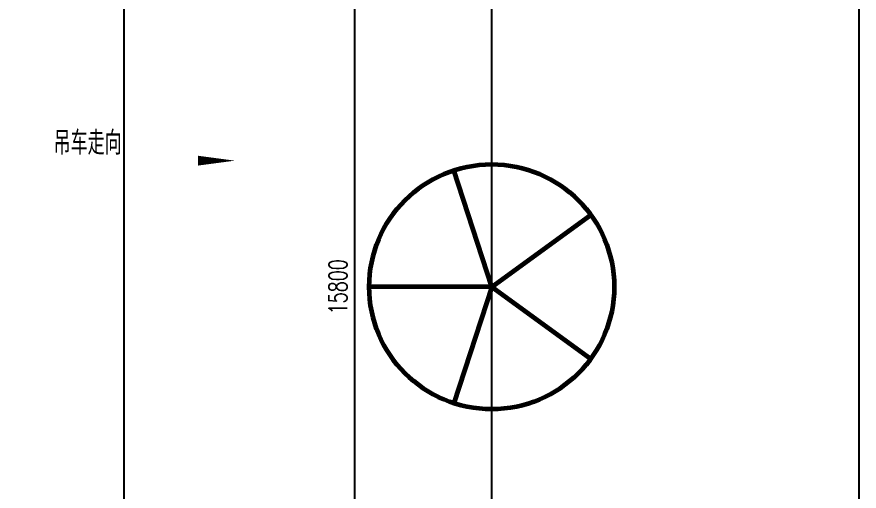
# Model space of a CAD drawing. Extents: x -954573 to 446329, y 489853 to 1226784.
# Drawn here: x -185485 to -164854, y 643315 to 654931 of the extents above; entities that cross this region are included whole.
import ezdxf

# ---------------------------------------------------------------- set-up
doc = ezdxf.new("R2010")
doc.units = 0
doc.header["$LTSCALE"] = 10
doc.header["$MEASUREMENT"] = 0
doc.linetypes.add('10平面$0$DOTE', pattern=[2.42, 2, -0.2, 0.02, -0.2])
doc.layers.get('Defpoints').update_dxf_attribs({"color": 210})
for name, color, linetype in [('10平面$0$A-AXIS-DOTE', 8, '10平面$0$DOTE'), ('10平面$0$A-HATCH-2', 8, 'Continuous'), ('10平面$0$A-LIN-V', 8, 'Continuous'), ('10平面$0$A-WINDOW', 8, 'Continuous'), ('10平面$0$AS-WALL', 8, 'Continuous'), ('10平面$0$PUB_TEXT', 8, 'Continuous'), ('10平面$0$建-箭头', 8, 'Continuous'), ('A-LIN-V', 9, 'Continuous')]:
    doc.layers.add(name, color=color, linetype=linetype)
doc.styles.add('10平面$0$_TCH_DIM_T3', font='SIMPLEX', dxfattribs={"width": 0.705882, "bigfont": 'GBCBIG'})
doc.styles.add('10平面$0$A-STANDARD', font='SIMPLEX', dxfattribs={"bigfont": 'GBCBIG'})
doc.dimstyles.new('10平面$0$_TCH_ARCH&&150', dxfattribs={"dimtxt": 446.25, "dimasz": 150, "dimexe": 150, "dimexo": 150, "dimgap": 189.375, "dimtad": 1, "dimdec": 0, "dimzin": 0, "dimdsep": 46, "dimtxsty": '10平面$0$_TCH_DIM_T3', "dimblk": '10平面$0$_ArchTick', "dimcen": 0.09, "dimclrt": 7, "dimazin": 2, "dimtfac": 1, "dimtdec": 0, "dimtix": 1, "dimtmove": 2, "dimatfit": 3, "dimfxl": 0, "dimtolj": 1, "dimtzin": 0, "dimarcsym": 0})

# ---------------------------------------------------------------- blocks, each defined once
blk = doc.blocks.new('10平面$0$dote')
at = {"layer": '10平面$0$A-AXIS-DOTE', "ltscale": 2}
for p, q in [((37882.2, -169748.9), (37882.2, -75950)), ((46882.2, -169748.9), (46882.2, -75950)), ((55882.2, -169748.9), (55882.2, -75950))]:
    blk.add_line(p, q, dxfattribs=at)
blk = doc.blocks.new('10平面$0$_ArchTick')
at = {"color": 0, "linetype": 'ByBlock', "const_width": 0.4}
blk.add_lwpolyline([(-0.5, -0.5), (0.5, 0.5)], dxfattribs=at)
blk = doc.blocks.new('*D3441')
at = {"layer": '10平面$0$A-WINDOW', "color": 0, "lineweight": -2}
for p, q in [((-174760, 656220), (-177359, 656220)), ((-177209, 640420), (-177209, 656220)), ((-174760, 640420), (-177359, 640420))]:
    blk.add_line(p, q, dxfattribs=at)
at = {"layer": 'Defpoints', "color": 0}
for p in [(-177209, 656220), (-174610, 656220), (-174610, 640420)]:
    blk.add_point(p, dxfattribs=at)
at = {"layer": '10平面$0$A-WINDOW', "color": 0, "lineweight": -2, "xscale": 150, "yscale": 150, "zscale": 150}
for p, rotation in [((-177209, 656220), 90), ((-177209, 640420), 270)]:
    blk.add_blockref('10平面$0$_ArchTick', p, dxfattribs=dict(at, rotation=rotation))
at = {"layer": '10平面$0$A-WINDOW', "color": 7, "insert": (-177621, 648320), "char_height": 446.2, "attachment_point": 5, "rotation": 90, "style": '10平面$0$_TCH_DIM_T3'}
blk.add_mtext('\\A1;15800', dxfattribs=at)
blk = doc.blocks.new('10平面$0$w4324324')
at = {"layer": '10平面$0$A-HATCH-2', "lineweight": 60}
for q in [(-1694760, 686605), (-1697614, 684532), (-1691907, 684532), (-1696524, 681178), (-1692997, 681178)]:
    blk.add_line((-1694760, 683605), q, dxfattribs=at)
blk.add_circle((-1694760, 683605), 3000, dxfattribs=at)
blk = doc.blocks.new('10平面$0$ner546')
at = {"layer": '10平面$0$A-LIN-V'}
blk.add_blockref('10平面$0$w4324324', (565280, -28744), dxfattribs=at)
blk = doc.blocks.new('10平面$0$w42343')
at = {"layer": '10平面$0$A-WINDOW'}
dim = blk.add_aligned_dim(p1=(-174610, 640420), p2=(-174610, 656220), distance=2598.8, dimstyle='10平面$0$_TCH_ARCH&&150', dxfattribs=at)
dim.commit()
dim.dimension.update_dxf_attribs({"geometry": '*D3441', "text_midpoint": (-177621.3, 648320)})
blk = doc.blocks.new('10平面')
at = {"layer": '10平面$0$建-箭头'}
blk.add_lwpolyline([(-187046.4, 651408.9, 0, 0, 0), (-180146.4, 651408.9, 0, 240, 0), (-181046.4, 651408.9, 0, 0, 0)], format="xyseb", dxfattribs=at)
at = {"layer": '10平面$0$A-LIN-V', "rotation": 90.00000000000001}
blk.add_blockref('10平面$0$ner546', (481006.5, 1777800), dxfattribs=at)
at = {"layer": '10平面$0$A-WINDOW'}
blk.add_blockref('10平面$0$w42343', (0, 0), dxfattribs=at)
at = {"layer": '10平面$0$AS-WALL'}
blk.add_blockref('10平面$0$dote', (-220736.4, 804820), dxfattribs=at)
at = {"layer": '10平面$0$PUB_TEXT', "style": '10平面$0$A-STANDARD'}
blk.add_text('吊车走向', height=578.72, dxfattribs=at).set_placement((-184584, 651555.8))

msp = doc.modelspace()

# ---------------------------------------------------------------- block references
at = {"layer": 'A-LIN-V'}
msp.add_blockref('10平面', (0, 0), dxfattribs=at)

doc.saveas('drawing.dxf')
